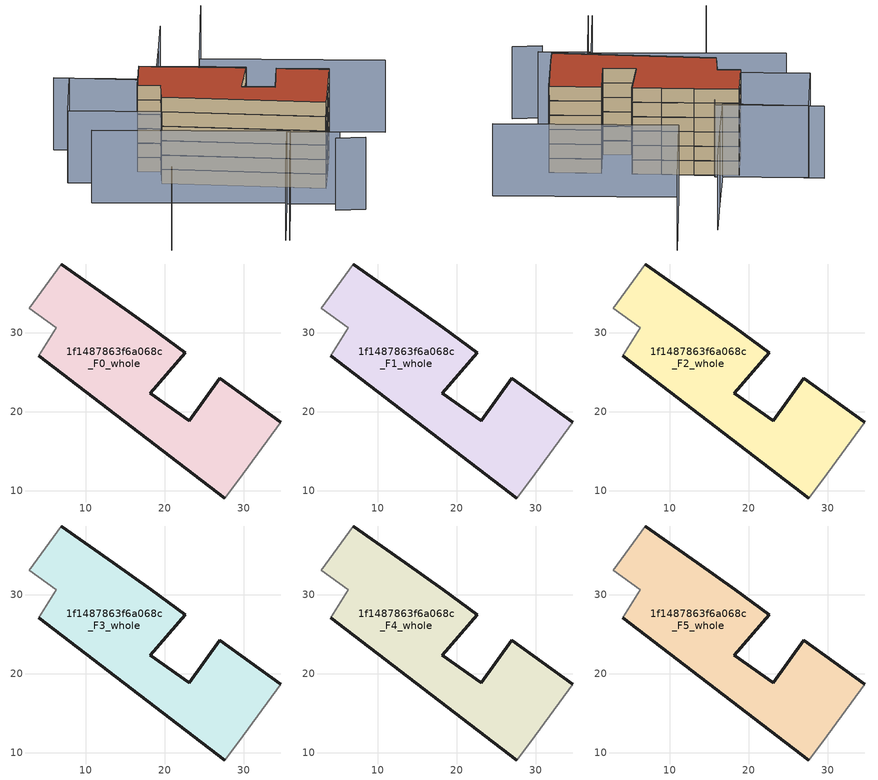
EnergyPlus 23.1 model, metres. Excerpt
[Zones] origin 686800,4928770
1f1487863f6a068c_F0_whole
 floor ground (EU_floor_Construction): 29.4,11.4 34.68,18.66 26.95,24.25 23.12,18.83 18.18,22.32 22.62,27.48 18.28,30.63 13.49,34.03 6.89,38.71 2.84,33.11 6.27,30.64 4.06,27.1 27.58,9.06 z0
 wall outside (EU_wall_Construction): 6.89,38.71 13.49,34.03 18.28,30.63 22.62,27.48 18.18,22.32 23.12,18.83 26.95,24.25 34.68,18.66 / 27.58,9.06 4.06,27.1 z0:3
 wall adiabatic (EU_wall_Construction): 34.68,18.66 29.4,11.4 27.58,9.06 / 4.06,27.1 6.27,30.64 2.84,33.11 6.89,38.71 z0:3
1f1487863f6a068c_F1_whole
 floor to 1f1487863f6a068c_F0_whole (EU_floor_Construction): 29.4,11.4 34.68,18.66 26.95,24.25 23.12,18.83 18.18,22.32 22.62,27.48 18.28,30.63 13.49,34.03 6.89,38.71 2.84,33.11 6.27,30.64 4.06,27.1 27.58,9.06 z3
 wall outside (EU_wall_Construction): 6.89,38.71 13.49,34.03 18.28,30.63 22.62,27.48 18.18,22.32 23.12,18.83 26.95,24.25 34.68,18.66 / 27.58,9.06 4.06,27.1 z3:6
 wall adiabatic (EU_wall_Construction): 34.68,18.66 29.4,11.4 27.58,9.06 / 4.06,27.1 6.27,30.64 2.84,33.11 6.89,38.71 z3:6
1f1487863f6a068c_F2_whole
 floor to 1f1487863f6a068c_F1_whole (EU_floor_Construction): 29.4,11.4 34.68,18.66 26.95,24.25 23.12,18.83 18.18,22.32 22.62,27.48 18.28,30.63 13.49,34.03 6.89,38.71 2.84,33.11 6.27,30.64 4.06,27.1 27.58,9.06 z6
 wall outside (EU_wall_Construction): 6.89,38.71 13.49,34.03 18.28,30.63 22.62,27.48 18.18,22.32 23.12,18.83 26.95,24.25 34.68,18.66 / 27.58,9.06 4.06,27.1 z6:9
 wall adiabatic (EU_wall_Construction): 34.68,18.66 29.4,11.4 27.58,9.06 / 4.06,27.1 6.27,30.64 2.84,33.11 6.89,38.71 z6:9
1f1487863f6a068c_F3_whole
 floor to 1f1487863f6a068c_F2_whole (EU_floor_Construction): 29.4,11.4 34.68,18.66 26.95,24.25 23.12,18.83 18.18,22.32 22.62,27.48 18.28,30.63 13.49,34.03 6.89,38.71 2.84,33.11 6.27,30.64 4.06,27.1 27.58,9.06 z9
 wall outside (EU_wall_Construction): 6.89,38.71 13.49,34.03 18.28,30.63 22.62,27.48 18.18,22.32 23.12,18.83 26.95,24.25 34.68,18.66 / 27.58,9.06 4.06,27.1 z9:12
 wall adiabatic (EU_wall_Construction): 34.68,18.66 29.4,11.4 27.58,9.06 / 4.06,27.1 6.27,30.64 2.84,33.11 6.89,38.71 z9:12
1f1487863f6a068c_F4_whole
 floor to 1f1487863f6a068c_F3_whole (EU_floor_Construction): 29.4,11.4 34.68,18.66 26.95,24.25 23.12,18.83 18.18,22.32 22.62,27.48 18.28,30.63 13.49,34.03 6.89,38.71 2.84,33.11 6.27,30.64 4.06,27.1 27.58,9.06 z12
 wall outside (EU_wall_Construction): 6.89,38.71 13.49,34.03 18.28,30.63 22.62,27.48 18.18,22.32 23.12,18.83 26.95,24.25 34.68,18.66 / 27.58,9.06 4.06,27.1 z12:15
 wall adiabatic (EU_wall_Construction): 34.68,18.66 29.4,11.4 27.58,9.06 / 4.06,27.1 6.27,30.64 2.84,33.11 6.89,38.71 z12:15
1f1487863f6a068c_F5_whole
 floor to 1f1487863f6a068c_F4_whole (EU_floor_Construction): 29.4,11.4 34.68,18.66 26.95,24.25 23.12,18.83 18.18,22.32 22.62,27.48 18.28,30.63 13.49,34.03 6.89,38.71 2.84,33.11 6.27,30.64 4.06,27.1 27.58,9.06 z15
 wall outside (EU_wall_Construction): 6.89,38.71 13.49,34.03 18.28,30.63 22.62,27.48 18.18,22.32 23.12,18.83 26.95,24.25 34.68,18.66 / 27.58,9.06 4.06,27.1 z15:18
 wall adiabatic (EU_wall_Construction): 34.68,18.66 29.4,11.4 27.58,9.06 / 4.06,27.1 6.27,30.64 2.84,33.11 6.89,38.71 z15:18
 roof outside (EU_roof_Construction): 26.95,24.25 34.68,18.66 29.4,11.4 27.58,9.06 4.06,27.1 6.27,30.64 2.84,33.11 6.89,38.71 13.49,34.03 18.28,30.63 22.62,27.48 18.18,22.32 23.12,18.83 z18
shading: 24.63,1.76 29.33,-1.03 / 11.2,-2.15 18.62,8.57 / 18.62,8.57 26.5,3.12 / 27.33,8.91 35.12,19.27 / -5.51,9.82 -7.77,6.55 / -10.13,28.66 19.28,8.37 / 19.28,8.37 11.75,-2.53 / 15.65,45.32 9.43,37.07 / 9.43,37.07 -5.22,48.11 / 21,52.54 15.63,45.3 / 47.73,19.83 20.25,39.04 / 20.25,39.04 31.07,54.51 / -2.99,46.43 10.82,36.64 / 10.82,36.64 4.06,27.1 / 4.06,27.1 -9.75,36.89 / -9.75,36.89 -2.99,46.43 z0:15
[Building]
EU S2 Campaign: North Axis=0; Terrain=City; Solar Distribution=FullExterior
[Site:Location]
Bologna: Latitude=44.5; Longitude=11.25; Time Zone=1; Elevation=37
[SizingPeriod:WeatherFileDays]
AnnualSizingPeriod: Begin Month=1; Begin Day of Month=1; End Month=12; End Day of Month=31; Day of Week for Start Day=Monday; Use Weather File Daylight Saving Period=No; Use Weather File Rain and Snow Indicators=No
[MATERIAL]
EU_InternalMass_Material: Roughness=MediumRough; Thickness=0.1; Conductivity=1; Density=1800; Specific Heat=900; Thermal Absorptance=0.9; Solar Absorptance=0.7; Visible Absorptance=0.7
[MATERIAL:NOMASS] Roughness=MediumRough; Thermal Absorptance=0.9; Solar Absorptance=0.7; Visible Absorptance=0.7
Name | Thermal Resistance
EU_wall_NoMass | 0.905828
EU_roof_NoMass | 0.37593
EU_floor_NoMass | 0.67114
[CONSTRUCTION]
EU_wall_Construction: EU_wall_NoMass
EU_roof_Construction: EU_roof_NoMass
EU_floor_Construction: EU_floor_NoMass
EU_InternalMass_Construction: EU_InternalMass_Material
[ZONE] Type=1; Multiplier=1; Ceiling Height=autocalculate; Floor Area=autocalculate; Part of Total Floor Area=Yes
Name | Volume
1f1487863f6a068c_F0_whole | 1011.31
1f1487863f6a068c_F1_whole; 1f1487863f6a068c_F2_whole; 1f1487863f6a068c_F3_whole; 1f1487863f6a068c_F4_whole; 1f1487863f6a068c_F5_whole | 1011.32
[INTERNALMASS] Construction=EU_InternalMass_Construction; Surface Area=337.105
Name | Zone or ZoneList
1f1487863f6a068c_F0_whole_EU_InternalMass | 1f1487863f6a068c_F0_whole
1f1487863f6a068c_F1_whole_EU_InternalMass | 1f1487863f6a068c_F1_whole
1f1487863f6a068c_F2_whole_EU_InternalMass | 1f1487863f6a068c_F2_whole
1f1487863f6a068c_F3_whole_EU_InternalMass | 1f1487863f6a068c_F3_whole
1f1487863f6a068c_F4_whole_EU_InternalMass | 1f1487863f6a068c_F4_whole
1f1487863f6a068c_F5_whole_EU_InternalMass | 1f1487863f6a068c_F5_whole
[OTHEREQUIPMENT] Fuel Type=Electricity; Design Level Calculation Method=Watts/Area; Power per Zone Floor Area=1; Fraction Latent=0; Fraction Radiant=0; Fraction Lost=0; Carbon Dioxide Generation Rate=0; EndUse Subcategory=EU_Step8_InternalGains
Name | Zone or ZoneList or Space or SpaceList | Schedule
EU_Step8_InternalGain_1f1487863f6a068c_F0_whole_f000 | 1f1487863f6a068c_F0_whole | EU_Step8_GainSchedule_1f1487863f6a068c_F0_whole_f000
EU_Step8_InternalGain_1f1487863f6a068c_F1_whole_f000 | 1f1487863f6a068c_F1_whole | EU_Step8_GainSchedule_1f1487863f6a068c_F1_whole_f000
EU_Step8_InternalGain_1f1487863f6a068c_F2_whole_f000 | 1f1487863f6a068c_F2_whole | EU_Step8_GainSchedule_1f1487863f6a068c_F2_whole_f000
EU_Step8_InternalGain_1f1487863f6a068c_F3_whole_f000 | 1f1487863f6a068c_F3_whole | EU_Step8_GainSchedule_1f1487863f6a068c_F3_whole_f000
EU_Step8_InternalGain_1f1487863f6a068c_F4_whole_f000 | 1f1487863f6a068c_F4_whole | EU_Step8_GainSchedule_1f1487863f6a068c_F4_whole_f000
EU_Step8_InternalGain_1f1487863f6a068c_F5_whole_f000 | 1f1487863f6a068c_F5_whole | EU_Step8_GainSchedule_1f1487863f6a068c_F5_whole_f000
[ZONEVENTILATION:DESIGNFLOWRATE] Schedule=EU_AlwaysOn; Design Flow Rate Calculation Method=AirChanges/Hour; Air Changes per Hour=0.73129; Ventilation Type=Natural; Fan Pressure Rise=0; Fan Total Efficiency=1; Constant Term Coefficient=1; Temperature Term Coefficient=0; Velocity Term Coefficient=0; Velocity Squared Term Coefficient=0; Minimum Indoor Temperature=-100; Maximum Indoor Temperature=100; Delta Temperature=-100; Minimum Outdoor Temperature=-100; Maximum Outdoor Temperature=100; Maximum Wind Speed=40
Name | Zone or ZoneList or Space or SpaceList
EU_ConstantAir_1f1487863f6a068c_F0_whole | 1f1487863f6a068c_F0_whole
EU_ConstantAir_1f1487863f6a068c_F1_whole | 1f1487863f6a068c_F1_whole
EU_ConstantAir_1f1487863f6a068c_F2_whole | 1f1487863f6a068c_F2_whole
EU_ConstantAir_1f1487863f6a068c_F3_whole | 1f1487863f6a068c_F3_whole
EU_ConstantAir_1f1487863f6a068c_F4_whole | 1f1487863f6a068c_F4_whole
EU_ConstantAir_1f1487863f6a068c_F5_whole | 1f1487863f6a068c_F5_whole
[HVACTEMPLATE:THERMOSTAT] Constant Heating Setpoint=20; Constant Cooling Setpoint=50
EU_HeatOnly_1f1487863f6a068c_F0_whole; EU_HeatOnly_1f1487863f6a068c_F1_whole; EU_HeatOnly_1f1487863f6a068c_F2_whole; EU_HeatOnly_1f1487863f6a068c_F3_whole; EU_HeatOnly_1f1487863f6a068c_F4_whole; EU_HeatOnly_1f1487863f6a068c_F5_whole
[HVACTEMPLATE:ZONE:IDEALLOADSAIRSYSTEM] System Availability Schedule=EU_AlwaysOn; Maximum Heating Supply Air Temperature=50; Minimum Cooling Supply Air Temperature=13; Maximum Heating Supply Air Humidity Ratio=0.0156; Minimum Cooling Supply Air Humidity Ratio=0.0077; Heating Limit=NoLimit; Cooling Limit=NoLimit; Heating Availability Schedule=EU_AlwaysOn; Cooling Availability Schedule=EU_CoolingOff; Dehumidification Control Type=ConstantSensibleHeatRatio; Cooling Sensible Heat Ratio=0.7; Dehumidification Setpoint=60; Humidification Control Type=None; Humidification Setpoint=30; Outdoor Air Method=None; Outdoor Air Flow Rate per Person=0.00944; Outdoor Air Flow Rate per Zone Floor Area=0; Outdoor Air Flow Rate per Zone=0; Demand Controlled Ventilation Type=None; Outdoor Air Economizer Type=NoEconomizer; Heat Recovery Type=None; Sensible Heat Recovery Effectiveness=0.7; Latent Heat Recovery Effectiveness=0.65
Name | Template Thermostat
1f1487863f6a068c_F0_whole | EU_HeatOnly_1f1487863f6a068c_F0_whole
1f1487863f6a068c_F1_whole | EU_HeatOnly_1f1487863f6a068c_F1_whole
1f1487863f6a068c_F2_whole | EU_HeatOnly_1f1487863f6a068c_F2_whole
1f1487863f6a068c_F3_whole | EU_HeatOnly_1f1487863f6a068c_F3_whole
1f1487863f6a068c_F4_whole | EU_HeatOnly_1f1487863f6a068c_F4_whole
1f1487863f6a068c_F5_whole | EU_HeatOnly_1f1487863f6a068c_F5_whole
[SIZING:ZONE] Zone Cooling Design Supply Air Temperature Input Method=SupplyAirTemperature; Zone Cooling Design Supply Air Temperature=13; Zone Heating Design Supply Air Temperature Input Method=SupplyAirTemperature; Zone Heating Design Supply Air Temperature=50; Zone Cooling Design Supply Air Humidity Ratio=0.008; Zone Heating Design Supply Air Humidity Ratio=0.008; Cooling Design Air Flow Method=DesignDay; Cooling Design Air Flow Rate=0; Cooling Minimum Air Flow per Zone Floor Area=0.000762; Cooling Minimum Air Flow=0; Cooling Minimum Air Flow Fraction=0.2; Heating Design Air Flow Method=DesignDay; Heating Design Air Flow Rate=0; Heating Maximum Air Flow per Zone Floor Area=0.002032; Heating Maximum Air Flow=0.141576; Heating Maximum Air Flow Fraction=0.3; Account for Dedicated Outdoor Air System=No; Dedicated Outdoor Air System Control Strategy=NeutralSupplyAir; Dedicated Outdoor Air Low Setpoint Temperature for Design=autosize; Dedicated Outdoor Air High Setpoint Temperature for Design=autosize; Zone Load Sizing Method=Sensible Load Only No Latent Load; Zone Latent Cooling Design Supply Air Humidity Ratio Input Method=HumidityRatioDifference; Zone Cooling Design Supply Air Humidity Ratio Difference=0.005; Zone Latent Heating Design Supply Air Humidity Ratio Input Method=HumidityRatioDifference; Zone Humidification Design Supply Air Humidity Ratio Difference=0.005
1f1487863f6a068c_F0_whole; 1f1487863f6a068c_F1_whole; 1f1487863f6a068c_F2_whole; 1f1487863f6a068c_F3_whole; 1f1487863f6a068c_F4_whole; 1f1487863f6a068c_F5_whole
[SCHEDULE:CONSTANT]
Name | Hourly Value
EU_AlwaysOn | 1
EU_CoolingOff | 0
[SCHEDULE:FILE] Column Number=1; Rows to Skip at Top=0; Number of Hours of Data=8760; Column Separator=Comma; Interpolate to Timestep=No; Minutes per Item=60; Adjust Schedule for Daylight Savings=Yes
Name | File
EU_Step8_GainSchedule_1f1487863f6a068c_F0_whole_f000 | ../../schedules/1f1487863f6a068c/1f1487863f6a068c_F0_whole_f000_gain.csv
EU_Step8_GainSchedule_1f1487863f6a068c_F1_whole_f000 | ../../schedules/1f1487863f6a068c/1f1487863f6a068c_F1_whole_f000_gain.csv
EU_Step8_GainSchedule_1f1487863f6a068c_F2_whole_f000 | ../../schedules/1f1487863f6a068c/1f1487863f6a068c_F2_whole_f000_gain.csv
EU_Step8_GainSchedule_1f1487863f6a068c_F3_whole_f000 | ../../schedules/1f1487863f6a068c/1f1487863f6a068c_F3_whole_f000_gain.csv
EU_Step8_GainSchedule_1f1487863f6a068c_F4_whole_f000 | ../../schedules/1f1487863f6a068c/1f1487863f6a068c_F4_whole_f000_gain.csv
EU_Step8_GainSchedule_1f1487863f6a068c_F5_whole_f000 | ../../schedules/1f1487863f6a068c/1f1487863f6a068c_F5_whole_f000_gain.csv
